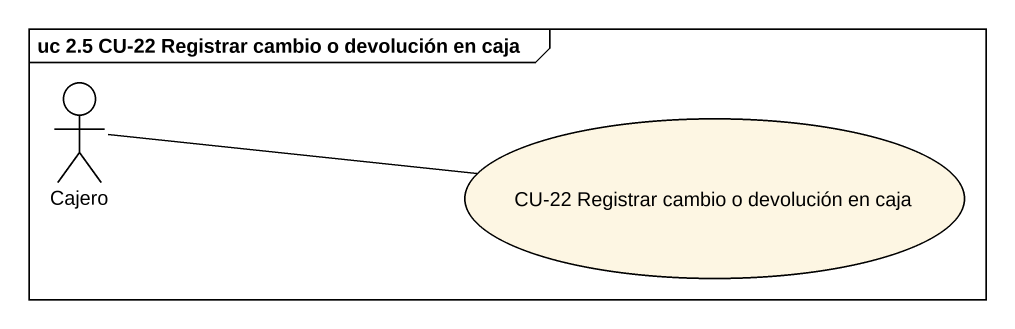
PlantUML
@startuml
mainframe uc 2.5 CU-22 Registrar cambio o devolución en caja
actor Cajero
usecase "CU-22 Registrar cambio o devolución en caja" as CU_22_Registrar_cambio_o
Cajero -right- CU_22_Registrar_cambio_o
@enduml
